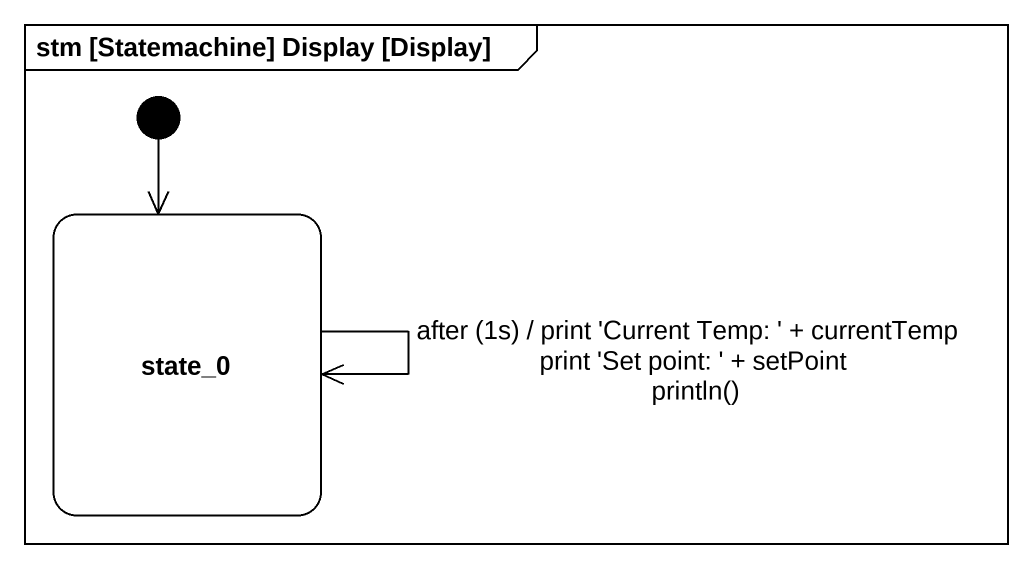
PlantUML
@startuml
mainframe stm [Statemachine] Display [Display]
hide empty description
state state_0
[*] --> state_0
state_0 --> state_0 : after (1s) / print 'Current Temp: ' + currentTemp print 'Set point: ' + setPoint println()
@enduml
